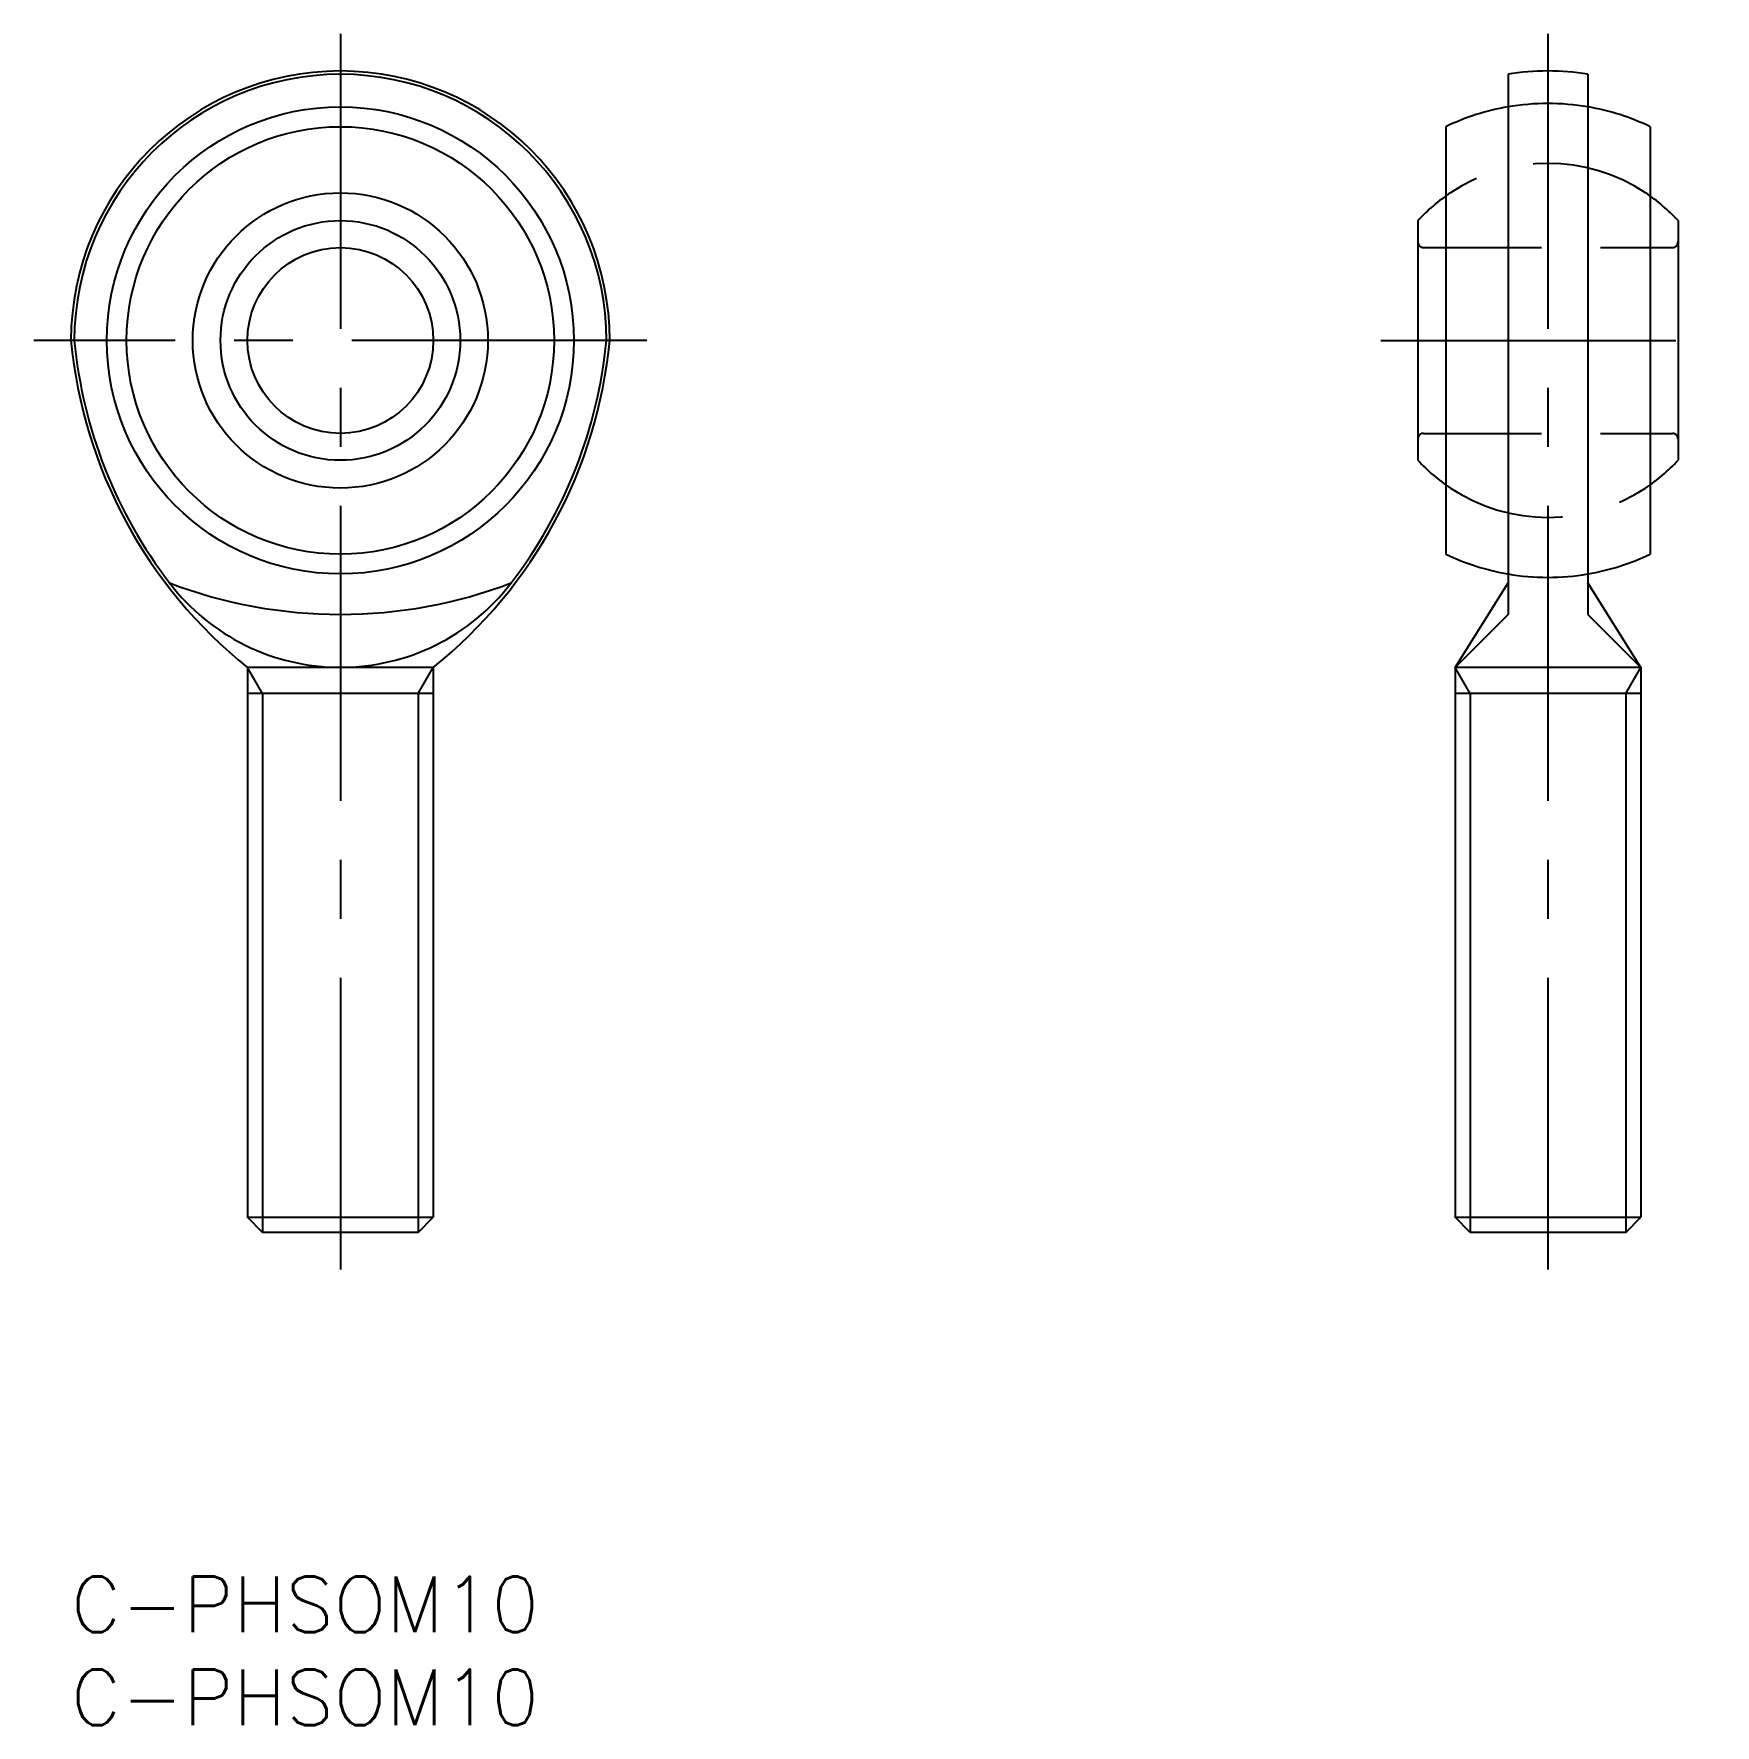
# Model space of a CAD drawing. Extents: x -2 to 88.5, y -8 to 83.
import ezdxf
from ezdxf.enums import TextEntityAlignment as Align

# ---------------------------------------------------------------- set-up
doc = ezdxf.new("R2010")
doc.units = 0
doc.header["$LTSCALE"] = 0.5
doc.linetypes.add('CENTER', pattern=[50.8, 31.75, -6.35, 6.35, -6.35])
doc.linetypes.add('DASHED', pattern=[19.05, 12.7, -6.35])
doc.layers.get('0').update_dxf_attribs({"linetype": 'CONTINUOUS'})
doc.layers.add('CENTER', color=1, linetype='CENTER')
doc.styles.get("Standard").update_dxf_attribs({"font": 'txt.shx', "height": 3, "bigfont": 'bigfont.shx'})

msp = doc.modelspace()

# ---------------------------------------------------------------- linework, layer by layer
at = {"color": 7, "linetype": 'CONTINUOUS'}
for p, q in [((77.35, 80.84), (77.35, 53.468)), ((81.65, 80.84), (81.65, 53.468)), ((74, 78.022), (74, 55.016)), ((85, 78.022), (85, 55.016)), ((72.5, 72.969), (72.5, 60.069)), ((86.5, 72.969), (86.5, 60.069)), ((74.5, 48.925), (77.35, 53.468)), ((84.5, 48.925), (81.65, 53.468)), ((9.5, 48.925), (9.5, 19.331)), ((19.5, 48.925), (9.5, 48.925)), ((19.5, 48.925), (19.5, 19.331)), ((74.5, 48.925), (74.5, 19.331)), ((84.5, 48.925), (74.5, 48.925)), ((84.5, 48.925), (84.5, 19.331)), ((19.5, 47.519), (9.5, 47.519)), ((84.5, 47.519), (74.5, 47.519)), ((9.5, 19.331), (19.5, 19.331)), ((10.312, 18.519), (9.5, 19.331)), ((18.688, 18.519), (19.5, 19.331)), ((74.5, 19.331), (84.5, 19.331)), ((75.312, 18.519), (74.5, 19.331)), ((83.688, 18.519), (84.5, 19.331)), ((18.688, 18.519), (10.312, 18.519)), ((83.688, 18.519), (75.312, 18.519))]:
    msp.add_line(p, q, dxfattribs=at)
at = {"color": 3, "linetype": 'DASHED'}
for p, q in [((72.8, 71.519), (86.2, 71.519)), ((72.8, 61.519), (86.2, 61.519)), ((77.35, 53.468), (77.35, 51.775)), ((81.65, 53.468), (81.65, 51.775)), ((77.35, 51.775), (74.5, 48.925)), ((81.65, 51.775), (84.5, 48.925))]:
    msp.add_line(p, q, dxfattribs=at)
at = {"color": 3, "linetype": 'CONTINUOUS'}
for p, q in [((10.312, 47.519), (9.5, 48.925)), ((18.688, 47.519), (19.5, 48.925)), ((75.312, 47.519), (74.5, 48.925)), ((83.688, 47.519), (84.5, 48.925)), ((10.312, 47.519), (10.312, 18.519)), ((18.688, 47.519), (18.688, 18.519)), ((75.312, 47.519), (75.312, 18.519)), ((83.688, 47.519), (83.688, 18.519))]:
    msp.add_line(p, q, dxfattribs=at)
at = {"color": 7, "linetype": 'CONTINUOUS'}
for radius in [12.567, 11.503, 7.944, 6.45, 5]:
    msp.add_circle((14.5, 66.519), radius, dxfattribs=at)
for centre, radius, start, end in [((14.5, 66.519), 14.5, 0, 180), ((79.5, 68.019), 13, 80.48042, 99.51958), ((14.5, 66.519), 14.321, 360, 180), ((79.5, 66.519), 12.75, 99.70803, 115.5547), ((79.5, 66.519), 12.75, 64.4453, 80.29197), ((79.5, 66.539), 9.505, 123.52784, 137.4304), ((79.5, 66.539), 9.505, 42.5696, 56.47216), ((25.546, 68.952), 25.662, 185.43948, 231.29593), ((25.546, 68.952), 25.484, 185.47764, 217.41614), ((3.454, 68.952), 25.662, 308.70407, 354.56052), ((3.454, 68.952), 25.484, 322.58386, 354.52236), ((79.5, 66.499), 9.505, 222.5696, 236.47216), ((79.5, 66.499), 9.505, 303.52784, 317.4304), ((79.5, 66.519), 12.75, 244.4453, 260.29197), ((79.5, 66.519), 12.75, 279.70803, 295.5547), ((14.5, 60.501), 11.576, 217.41614, 322.58386), ((14.5, 77.596), 25.82, 249.14084, 290.85916)]:
    msp.add_arc(centre, radius, start, end, dxfattribs=at)
at = {"color": 3, "linetype": 'DASHED'}
for centre, radius, start, end in [((79.5, 66.519), 12.75, 80.29197, 99.70803), ((79.5, 66.539), 9.505, 56.47216, 123.52784), ((72.8, 71.819), 0.3, 180, 270), ((86.2, 71.819), 0.3, 270, 0), ((72.8, 61.219), 0.3, 90, 180), ((86.2, 61.219), 0.3, 0, 90), ((79.5, 66.499), 9.505, 236.47216, 303.52784), ((79.5, 66.519), 12.75, 260.29197, 279.70803)]:
    msp.add_arc(centre, radius, start, end, dxfattribs=at)
at = {"layer": 'CENTER', "color": 1, "linetype": 'CENTER'}
for p, q in [((14.5, 83.019), (14.5, 16.519)), ((79.5, 83.019), (79.5, 16.519)), ((31, 66.519), (-2, 66.519)), ((70.5, 66.519), (88.5, 66.519))]:
    msp.add_line(p, q, dxfattribs=at)

# ---------------------------------------------------------------- texts
at = {"color": 7, "linetype": 'CONTINUOUS'}
for p in [(0, 0), (0, -5)]:
    msp.add_text('C-PHSOM10', height=3, dxfattribs=at).set_placement(p, align=Align.TOP_LEFT)

doc.saveas('drawing.dxf')
